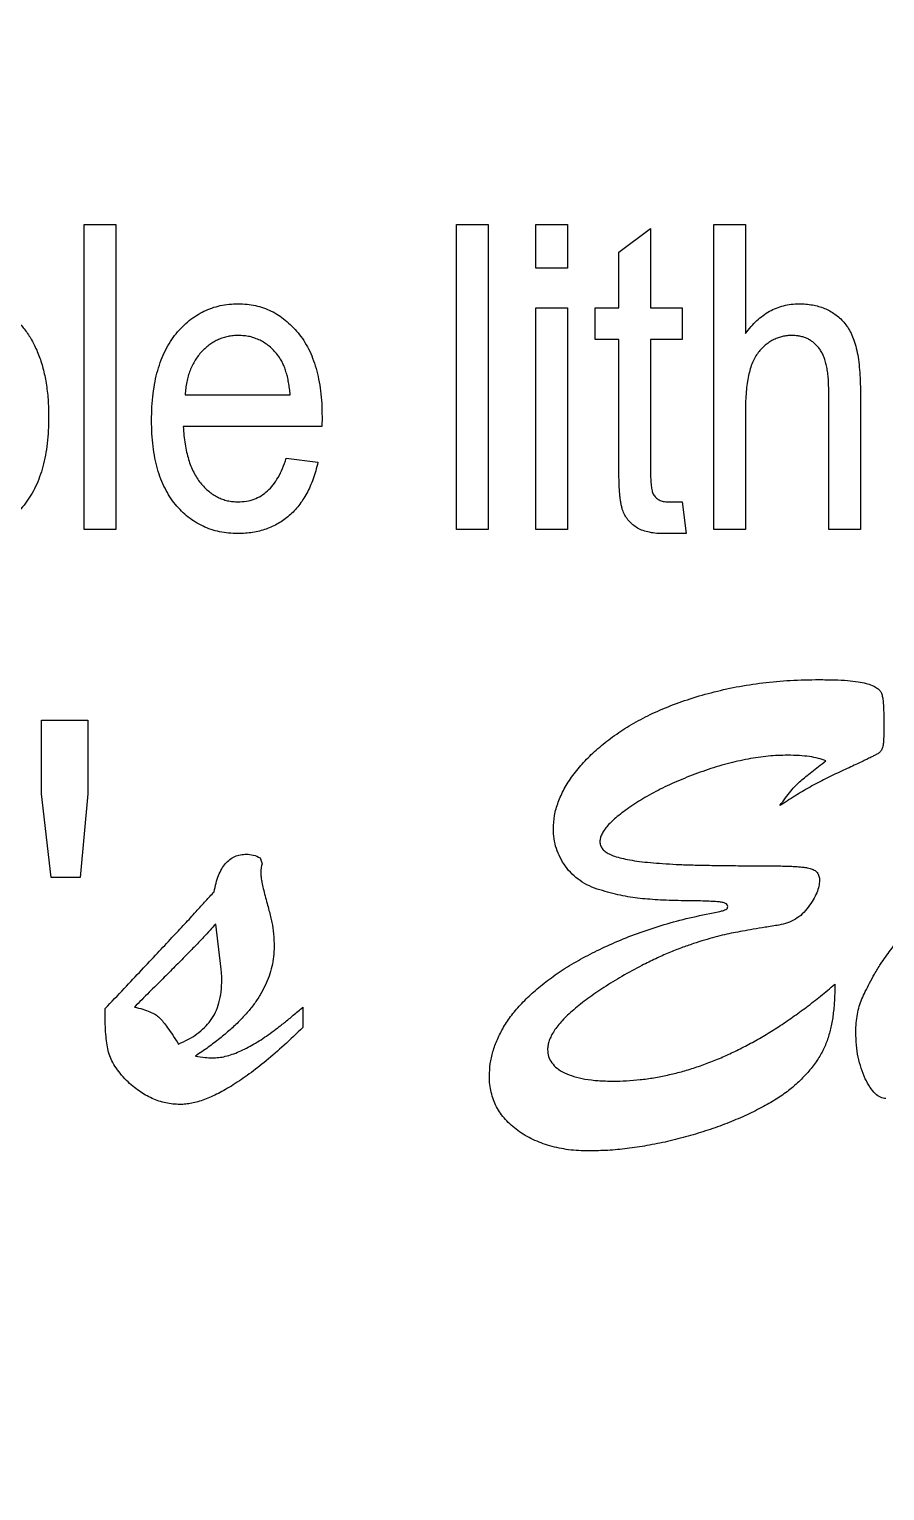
# Model space of a CAD drawing. Header units: millimetres. Extents: x -34 to 34, y -34 to 34.
# Drawn here: x -5.63 to -1.3, y -24.97 to -17.59 of the extents above; entities that cross this region are included whole.
import ezdxf

# ---------------------------------------------------------------- set-up
doc = ezdxf.new("R2010")
doc.units = ezdxf.units.MM

msp = doc.modelspace()

# ---------------------------------------------------------------- linework, layer by layer
at = {"color": 7, "linetype": 'Continuous', "lineweight": 25}
for p, q in [((-5.3479, -20.1143), (-5.3479, -18.5733)), ((-5.3479, -18.5733), (-5.1878, -18.5733)), ((-5.1878, -18.5733), (-5.1878, -20.1143)), ((-3.4667, -20.1143), (-3.4667, -18.5733)), ((-3.4667, -18.5733), (-3.3066, -18.5733)), ((-3.3066, -18.5733), (-3.3066, -20.1143)), ((-3.0664, -18.7935), (-3.0664, -18.5733)), ((-3.0664, -18.5733), (-2.9063, -18.5733)), ((-2.9063, -18.5733), (-2.9063, -18.7935)), ((-2.6461, -18.7134), (-2.486, -18.5934)), ((-2.486, -18.5934), (-2.486, -18.9936)), ((-2.1658, -20.1143), (-2.1658, -18.5733)), ((-2.1658, -18.5733), (-2.0057, -18.5733)), ((-2.0057, -18.5733), (-2.0057, -19.1243)), ((-2.6461, -18.9936), (-2.6461, -18.7134)), ((-2.9063, -18.7935), (-3.0664, -18.7935)), ((-3.0664, -20.1143), (-3.0664, -18.9936)), ((-3.0664, -18.9936), (-2.9063, -18.9936)), ((-2.9063, -18.9936), (-2.9063, -20.1143)), ((-2.7662, -19.1537), (-2.7662, -18.9936)), ((-2.7662, -18.9936), (-2.6461, -18.9936)), ((-2.486, -18.9936), (-2.3259, -18.9936)), ((-2.3259, -18.9936), (-2.3259, -19.1537)), ((-2.6461, -19.1537), (-2.7662, -19.1537)), ((-2.6461, -19.7938), (-2.6461, -19.1537)), ((-2.3259, -19.1537), (-2.486, -19.1537)), ((-2.486, -19.1537), (-2.486, -19.8173)), ((-1.5855, -20.1143), (-1.5855, -19.4054)), ((-1.4253, -19.4073), (-1.4253, -20.1143)), ((-4.8379, -19.4339), (-4.3072, -19.4339)), ((-4.1462, -19.5446), (-4.1471, -19.594)), ((-2.0057, -19.5024), (-2.0057, -20.1143)), ((-4.1471, -19.594), (-4.8476, -19.594)), ((-4.3272, -19.7541), (-4.1671, -19.7741)), ((-2.3957, -19.9742), (-2.3259, -19.9742)), ((-2.3259, -19.9742), (-2.3059, -20.1344)), ((-5.1878, -20.1143), (-5.3479, -20.1143)), ((-3.3066, -20.1143), (-3.4667, -20.1143)), ((-2.9063, -20.1143), (-3.0664, -20.1143)), ((-2.3059, -20.1344), (-2.4244, -20.1344)), ((-2.0057, -20.1143), (-2.1658, -20.1143)), ((-1.4253, -20.1143), (-1.5855, -20.1143)), ((-5.5645, -21.4497), (-5.5645, -21.078)), ((-5.5645, -21.078), (-5.3292, -21.078)), ((-5.3292, -21.078), (-5.3292, -21.4497)), ((-1.3075, -21.0574), (-1.3075, -21.1621)), ((-5.5153, -21.8719), (-5.5645, -21.4497)), ((-5.3292, -21.4497), (-5.3687, -21.8719)), ((-4.4582, -21.7732), (-4.4494, -21.8026)), ((-5.3687, -21.8719), (-5.5153, -21.8719)), ((-4.6562, -22.3346), (-4.6838, -22.1072)), ((-5.2424, -22.5712), (-5.2424, -22.5344)), ((-4.2427, -22.5275), (-4.2427, -22.63))]:
    msp.add_line(p, q, dxfattribs=at)
at = {"color": 7, "linetype": 'Continuous'}
msp.add_circle((0, 0), 34, dxfattribs=at)
at = {"color": 7, "linetype": 'Continuous', "lineweight": 25}
for points, knots in [([(-5.9045, -18.9736), (-5.8874, -18.9744), (-5.8537, -18.9759), (-5.8045, -18.9883), (-5.7579, -19.0087), (-5.7216, -19.0319), (-5.6939, -19.0541), (-5.6741, -19.0732), (-5.6558, -19.0948), (-5.6379, -19.1176), (-5.6216, -19.1432), (-5.606, -19.1704), (-5.5916, -19.1999), (-5.5785, -19.2313), (-5.5666, -19.2644), (-5.5563, -19.2995), (-5.5477, -19.3363), (-5.5404, -19.3747), (-5.5349, -19.4149), (-5.5307, -19.457), (-5.5287, -19.5007), (-5.5282, -19.5304), (-5.528, -19.5455)], [0, 0, 0, 0, 0.066984, 0.13236, 0.198038, 0.265996, 0.301247, 0.33717, 0.374049, 0.412314, 0.4514, 0.492861, 0.535732, 0.580163, 0.626291, 0.674122, 0.723802, 0.77466, 0.828016, 0.883166, 0.940589, 1, 1, 1, 1]), ([(-5.0077, -19.5634), (-5.0073, -19.5401), (-5.0067, -19.4949), (-5.0006, -19.4292), (-4.9911, -19.3677), (-4.9778, -19.3105), (-4.9602, -19.2577), (-4.9391, -19.209), (-4.9139, -19.1645), (-4.8849, -19.1245), (-4.8526, -19.0892), (-4.8184, -19.0584), (-4.7822, -19.032), (-4.7436, -19.0108), (-4.7031, -18.9939), (-4.6605, -18.9821), (-4.6158, -18.9752), (-4.5853, -18.9741), (-4.5699, -18.9736)], [0, 0, 0, 0, 0.0845141, 0.1643975, 0.239575, 0.310424, 0.3775135, 0.4416377, 0.5030546, 0.5629955, 0.6209211, 0.676452, 0.7301819, 0.7834275, 0.8359129, 0.8894099, 0.9438484, 1, 1, 1, 1]), ([(-4.5699, -18.9736), (-4.555, -18.974), (-4.5258, -18.9747), (-4.483, -18.9818), (-4.4421, -18.9935), (-4.403, -19.0095), (-4.3659, -19.0302), (-4.3311, -19.056), (-4.2977, -19.0858), (-4.2665, -19.1202), (-4.238, -19.1589), (-4.2132, -19.202), (-4.1927, -19.2493), (-4.1753, -19.3004), (-4.1625, -19.3558), (-4.1527, -19.4151), (-4.1472, -19.4785), (-4.1465, -19.5222), (-4.1462, -19.5446)], [0, 0, 0, 0, 0.05571, 0.109694, 0.162658, 0.215196, 0.268175, 0.32202, 0.377796, 0.436048, 0.496318, 0.558287, 0.622502, 0.689912, 0.760814, 0.835862, 0.91572, 1, 1, 1, 1]), ([(-2.0057, -19.1243), (-1.9967, -19.1124), (-1.9791, -19.0891), (-1.9496, -19.0582), (-1.918, -19.0324), (-1.885, -19.0108), (-1.8501, -18.9942), (-1.8135, -18.9821), (-1.7749, -18.9752), (-1.7486, -18.9741), (-1.7352, -18.9736)], [0, 0, 0, 0, 0.139469, 0.271137, 0.396529, 0.517824, 0.63709, 0.755446, 0.875647, 1, 1, 1, 1]), ([(-1.7352, -18.9736), (-1.7235, -18.9739), (-1.7008, -18.9745), (-1.6676, -18.979), (-1.6363, -18.9861), (-1.6067, -18.996), (-1.5792, -19.0094), (-1.5536, -19.0256), (-1.5298, -19.0447), (-1.5077, -19.0666), (-1.488, -19.0927), (-1.4711, -19.1235), (-1.4568, -19.1591), (-1.4451, -19.1995), (-1.4361, -19.2447), (-1.4302, -19.2947), (-1.4259, -19.3494), (-1.4255, -19.3875), (-1.4253, -19.4073)], [0, 0, 0, 0, 0.057444, 0.11172, 0.164296, 0.215175, 0.264674, 0.314426, 0.363638, 0.414362, 0.467035, 0.523919, 0.586431, 0.655337, 0.730601, 0.812712, 0.902626, 1, 1, 1, 1]), ([(-4.5692, -19.1337), (-4.5781, -19.134), (-4.5956, -19.1344), (-4.6214, -19.1381), (-4.646, -19.145), (-4.6699, -19.1535), (-4.6924, -19.1654), (-4.7143, -19.1791), (-4.7348, -19.1959), (-4.7545, -19.2148), (-4.7726, -19.2359), (-4.7883, -19.2591), (-4.802, -19.2837), (-4.8138, -19.3103), (-4.823, -19.3387), (-4.8301, -19.369), (-4.8357, -19.4008), (-4.8371, -19.4227), (-4.8379, -19.4339)], [0, 0, 0, 0, 0.059496, 0.117439, 0.173917, 0.230546, 0.287144, 0.344361, 0.403544, 0.464857, 0.527346, 0.58921, 0.652435, 0.71661, 0.783604, 0.852624, 0.924924, 1, 1, 1, 1]), ([(-4.3716, -19.2313), (-4.3782, -19.2235), (-4.391, -19.2084), (-4.4122, -19.1881), (-4.4353, -19.1716), (-4.4594, -19.1576), (-4.4851, -19.147), (-4.5118, -19.1389), (-4.5401, -19.1347), (-4.5594, -19.134), (-4.5692, -19.1337)], [0, 0, 0, 0, 0.132804, 0.260544, 0.383948, 0.505265, 0.625434, 0.746635, 0.871231, 1, 1, 1, 1]), ([(-1.7718, -19.1337), (-1.7798, -19.134), (-1.7955, -19.1345), (-1.8187, -19.1381), (-1.8408, -19.145), (-1.8623, -19.1536), (-1.8825, -19.1654), (-1.9022, -19.1792), (-1.9205, -19.196), (-1.9383, -19.215), (-1.9546, -19.2375), (-1.968, -19.2641), (-1.9801, -19.2942), (-1.9892, -19.3283), (-1.9967, -19.3662), (-2.0017, -19.4082), (-2.0054, -19.454), (-2.0056, -19.4858), (-2.0057, -19.5024)], [0, 0, 0, 0, 0.04841, 0.096097, 0.142584, 0.189362, 0.236938, 0.285298, 0.335747, 0.38842, 0.444027, 0.504346, 0.570021, 0.641321, 0.719788, 0.805709, 0.898842, 1, 1, 1, 1]), ([(-1.5855, -19.4054), (-1.5855, -19.3938), (-1.5856, -19.3712), (-1.5884, -19.3387), (-1.5917, -19.3086), (-1.5976, -19.2812), (-1.6042, -19.2563), (-1.6125, -19.2338), (-1.6231, -19.2143), (-1.6346, -19.1969), (-1.6476, -19.1819), (-1.6621, -19.1692), (-1.6775, -19.1582), (-1.6939, -19.1488), (-1.7117, -19.142), (-1.7308, -19.1375), (-1.7509, -19.1341), (-1.7647, -19.1338), (-1.7718, -19.1337)], [0, 0, 0, 0, 0.09359, 0.180738, 0.261569, 0.335796, 0.405117, 0.468581, 0.527262, 0.582644, 0.634754, 0.686237, 0.736547, 0.786292, 0.837339, 0.889011, 0.943131, 1, 1, 1, 1]), ([(-4.3072, -19.4339), (-4.3082, -19.4229), (-4.3102, -19.4017), (-4.315, -19.3709), (-4.3207, -19.3422), (-4.3284, -19.3158), (-4.3369, -19.2914), (-4.3471, -19.2693), (-4.3581, -19.2491), (-4.3672, -19.2371), (-4.3716, -19.2313)], [0, 0, 0, 0, 0.153117, 0.296903, 0.433148, 0.55985, 0.680043, 0.79167, 0.898167, 1, 1, 1, 1]), ([(-5.528, -19.5455), (-5.5284, -19.5684), (-5.5291, -19.6129), (-5.5342, -19.6776), (-5.5437, -19.7382), (-5.5564, -19.7948), (-5.5725, -19.8476), (-5.593, -19.896), (-5.6166, -19.9409), (-5.6443, -19.9809), (-5.6737, -20.017), (-5.7053, -20.0479), (-5.7373, -20.075), (-5.7713, -20.0964), (-5.8063, -20.1135), (-5.8427, -20.1254), (-5.8802, -20.1329), (-5.9057, -20.1339), (-5.9186, -20.1344)], [0, 0, 0, 0, 0.087353, 0.170167, 0.248045, 0.322042, 0.391782, 0.458798, 0.523016, 0.58528, 0.644755, 0.700862, 0.754109, 0.804659, 0.854236, 0.902527, 0.950853, 1, 1, 1, 1]), ([(-4.5714, -20.1344), (-4.5873, -20.134), (-4.6185, -20.1332), (-4.6641, -20.1261), (-4.7074, -20.1148), (-4.7482, -20.0981), (-4.7867, -20.0775), (-4.8232, -20.0522), (-4.8568, -20.022), (-4.8882, -19.9876), (-4.9164, -19.9487), (-4.9408, -19.9055), (-4.9619, -19.8585), (-4.9786, -19.8072), (-4.9917, -19.7519), (-5.001, -19.6927), (-5.0067, -19.6293), (-5.0073, -19.5858), (-5.0077, -19.5634)], [0, 0, 0, 0, 0.058734, 0.115345, 0.170494, 0.224181, 0.278063, 0.332137, 0.387914, 0.445297, 0.504439, 0.565292, 0.628705, 0.694986, 0.764829, 0.838697, 0.916978, 1, 1, 1, 1]), ([(-4.8476, -19.594), (-4.8466, -19.6092), (-4.8447, -19.6389), (-4.8389, -19.6817), (-4.8318, -19.7218), (-4.8215, -19.7589), (-4.8098, -19.7931), (-4.7957, -19.8246), (-4.7796, -19.8532), (-4.7609, -19.8785), (-4.741, -19.9011), (-4.7197, -19.9206), (-4.6973, -19.937), (-4.674, -19.9505), (-4.6498, -19.9614), (-4.6243, -19.9688), (-4.5978, -19.9733), (-4.5797, -19.9739), (-4.5705, -19.9742)], [0, 0, 0, 0, 0.087615, 0.170302, 0.248233, 0.321396, 0.390473, 0.456094, 0.518813, 0.578779, 0.636426, 0.691492, 0.744156, 0.795371, 0.845741, 0.896295, 0.947255, 1, 1, 1, 1]), ([(-4.1671, -19.7741), (-4.1706, -19.7886), (-4.1773, -19.8169), (-4.1906, -19.8574), (-4.2055, -19.8955), (-4.2227, -19.9306), (-4.2419, -19.9629), (-4.2628, -19.9928), (-4.286, -20.0199), (-4.3114, -20.0439), (-4.3384, -20.0653), (-4.367, -20.0839), (-4.3973, -20.0995), (-4.4292, -20.112), (-4.4624, -20.1221), (-4.4974, -20.1294), (-4.5339, -20.1333), (-4.5588, -20.134), (-4.5714, -20.1344)], [0, 0, 0, 0, 0.075174, 0.14731, 0.216045, 0.281929, 0.345137, 0.40652, 0.466426, 0.525438, 0.583328, 0.640593, 0.698215, 0.755575, 0.814041, 0.873896, 0.936055, 1, 1, 1, 1]), ([(-4.5705, -19.9742), (-4.5565, -19.9736), (-4.529, -19.9724), (-4.4896, -19.9618), (-4.4536, -19.9442), (-4.4209, -19.9197), (-4.3919, -19.8881), (-4.3666, -19.8496), (-4.3442, -19.8046), (-4.3331, -19.7715), (-4.3272, -19.7541)], [0, 0, 0, 0, 0.118665, 0.231916, 0.342835, 0.456337, 0.575618, 0.704131, 0.845043, 1, 1, 1, 1]), ([(-2.4244, -20.1344), (-2.4376, -20.1341), (-2.4628, -20.1336), (-2.4984, -20.127), (-2.5304, -20.1178), (-2.558, -20.1034), (-2.5813, -20.0857), (-2.6012, -20.0652), (-2.6165, -20.0413), (-2.6266, -20.019), (-2.6322, -19.9983), (-2.6358, -19.9791), (-2.6394, -19.9566), (-2.6415, -19.9306), (-2.644, -19.9013), (-2.6449, -19.8686), (-2.646, -19.8324), (-2.6461, -19.8071), (-2.6461, -19.7938)], [0, 0, 0, 0, 0.082978, 0.158466, 0.227964, 0.292396, 0.353441, 0.412531, 0.471462, 0.531841, 0.565997, 0.606892, 0.654804, 0.709656, 0.771661, 0.840124, 0.916455, 1, 1, 1, 1]), ([(-2.486, -19.8173), (-2.4859, -19.8313), (-2.4856, -19.8565), (-2.4832, -19.8902), (-2.4797, -19.9162), (-2.4742, -19.93), (-2.472, -19.9358)], [0, 0, 0, 0, 0.3490506, 0.631075, 0.845143, 1, 1, 1, 1]), ([(-2.472, -19.9358), (-2.4682, -19.9417), (-2.4606, -19.9536), (-2.4424, -19.9657), (-2.4204, -19.973), (-2.4043, -19.9738), (-2.3957, -19.9742)], [0, 0, 0, 0, 0.23382, 0.463567, 0.713334, 1, 1, 1, 1]), ([(-2.977, -21.6257), (-2.9759, -21.6032), (-2.9737, -21.5574), (-2.9531, -21.4897), (-2.9226, -21.4216), (-2.879, -21.3546), (-2.8245, -21.2891), (-2.7605, -21.2262), (-2.6868, -21.1666), (-2.6035, -21.1109), (-2.511, -21.0586), (-2.4088, -21.0128), (-2.2979, -20.9716), (-2.1784, -20.9367), (-2.0514, -20.9075), (-1.9176, -20.8872), (-1.778, -20.8745), (-1.683, -20.873), (-1.6346, -20.8722)], [0, 0, 0, 0, 0.0402911, 0.0819759, 0.1260184, 0.1739806, 0.2249431, 0.2785904, 0.3348715, 0.3948714, 0.4582547, 0.5252965, 0.5956575, 0.670458, 0.748544, 0.8294846, 0.913103, 1, 1, 1, 1]), ([(-1.6346, -20.8722), (-1.6082, -20.8726), (-1.56, -20.8732), (-1.4938, -20.8757), (-1.4407, -20.882), (-1.3993, -20.8901), (-1.3678, -20.9001), (-1.3444, -20.9121), (-1.3271, -20.9251), (-1.3173, -20.9421), (-1.3127, -20.9623), (-1.3098, -20.9881), (-1.3074, -21.0204), (-1.3074, -21.0444), (-1.3075, -21.0574)], [0, 0, 0, 0, 0.174903, 0.320468, 0.439264, 0.529592, 0.600326, 0.657624, 0.703838, 0.741676, 0.784836, 0.841206, 0.913573, 1, 1, 1, 1]), ([(-1.3075, -21.1621), (-1.3076, -21.172), (-1.3077, -21.1898), (-1.3129, -21.2135), (-1.3201, -21.2323), (-1.3311, -21.2431), (-1.3429, -21.2498), (-1.3556, -21.2566), (-1.3727, -21.2653), (-1.3939, -21.2759), (-1.4194, -21.2883), (-1.4496, -21.3018), (-1.4834, -21.3183), (-1.535, -21.341), (-1.6012, -21.3729), (-1.68, -21.4146), (-1.7567, -21.4603), (-1.8067, -21.4927), (-1.8317, -21.509)], [0, 0, 0, 0, 0.045005, 0.081653, 0.110895, 0.13573, 0.150548, 0.172861, 0.202077, 0.238203, 0.281873, 0.33216, 0.389661, 0.454422, 0.590776, 0.726842, 0.863212, 1, 1, 1, 1]), ([(-1.7926, -21.2545), (-1.8254, -21.2553), (-1.8925, -21.257), (-1.9947, -21.2731), (-2.1008, -21.2966), (-2.2082, -21.3302), (-2.3134, -21.3694), (-2.4126, -21.4126), (-2.5027, -21.461), (-2.5722, -21.5031), (-2.6213, -21.5387), (-2.6532, -21.5634), (-2.6803, -21.587), (-2.7023, -21.6097), (-2.7195, -21.6313), (-2.7322, -21.652), (-2.7403, -21.672), (-2.7413, -21.6852), (-2.7418, -21.6914)], [0, 0, 0, 0, 0.090409, 0.184647, 0.284571, 0.389628, 0.494588, 0.593784, 0.687421, 0.776307, 0.817418, 0.854394, 0.887583, 0.916236, 0.941479, 0.963626, 0.982988, 1, 1, 1, 1]), ([(-1.5992, -21.2825), (-1.6118, -21.278), (-1.6389, -21.2684), (-1.6842, -21.2605), (-1.7361, -21.2554), (-1.773, -21.2548), (-1.7926, -21.2545)], [0, 0, 0, 0, 0.2040675, 0.4374627, 0.7005839, 1, 1, 1, 1]), ([(-1.8317, -21.509), (-1.8225, -21.4957), (-1.8051, -21.4704), (-1.7779, -21.4367), (-1.7528, -21.4076), (-1.7271, -21.3838), (-1.7001, -21.3614), (-1.6701, -21.3375), (-1.6361, -21.3108), (-1.6119, -21.2923), (-1.5992, -21.2825)], [0, 0, 0, 0, 0.1482939, 0.2814039, 0.397971, 0.5004502, 0.6032763, 0.7203514, 0.8525892, 1, 1, 1, 1]), ([(-2.7418, -21.9349), (-2.7598, -21.9287), (-2.7948, -21.9167), (-2.8423, -21.8897), (-2.883, -21.8559), (-2.917, -21.8165), (-2.9433, -21.7723), (-2.9632, -21.7258), (-2.975, -21.6765), (-2.9763, -21.6427), (-2.977, -21.6257)], [0, 0, 0, 0, 0.136544, 0.265684, 0.389973, 0.51484, 0.638282, 0.757655, 0.877518, 1, 1, 1, 1]), ([(-2.7418, -21.6914), (-2.7413, -21.6975), (-2.7404, -21.7099), (-2.73, -21.7269), (-2.7148, -21.742), (-2.6932, -21.7547), (-2.6656, -21.7663), (-2.6307, -21.7754), (-2.589, -21.7841), (-2.5402, -21.7913), (-2.4847, -21.797), (-2.4227, -21.802), (-2.3542, -21.8062), (-2.2789, -21.8088), (-2.1955, -21.8105), (-2.1035, -21.8119), (-2.0023, -21.8128), (-1.9318, -21.813), (-1.8951, -21.8131)], [0, 0, 0, 0, 0.0204278, 0.0417479, 0.0651763, 0.0926143, 0.1257875, 0.1661082, 0.2142347, 0.2697323, 0.3327344, 0.4028553, 0.480133, 0.564575, 0.6577838, 0.7618528, 0.8757512, 1, 1, 1, 1]), ([(-4.692, -21.9445), (-4.6889, -21.9296), (-4.6831, -21.9014), (-4.6704, -21.8623), (-4.6542, -21.8293), (-4.6357, -21.8016), (-4.613, -21.7802), (-4.5871, -21.7654), (-4.5586, -21.7555), (-4.5384, -21.7547), (-4.528, -21.7543)], [0, 0, 0, 0, 0.1658, 0.313396, 0.445348, 0.565113, 0.674789, 0.780859, 0.887868, 1, 1, 1, 1]), ([(-4.528, -21.7543), (-4.5165, -21.7552), (-4.4921, -21.7571), (-4.4699, -21.7676), (-4.4582, -21.7732)], [0, 0, 0, 0, 0.470802, 1, 1, 1, 1]), ([(-4.4494, -21.8026), (-4.4512, -21.81), (-4.4554, -21.8274), (-4.4554, -21.8452), (-4.4554, -21.8554)], [0, 0, 0, 0, 0.43083, 1, 1, 1, 1]), ([(-4.4554, -21.8554), (-4.4551, -21.8614), (-4.4543, -21.8754), (-4.4494, -21.8996), (-4.4434, -21.9302), (-4.4336, -21.9652), (-4.424, -22.0019), (-4.4148, -22.037), (-4.4068, -22.0689), (-4.398, -22.1083), (-4.3893, -22.1587), (-4.3887, -22.1999), (-4.3883, -22.2215)], [0, 0, 0, 0, 0.048126, 0.113055, 0.19727, 0.299033, 0.404679, 0.50256, 0.589993, 0.669397, 0.826363, 1, 1, 1, 1]), ([(-1.8951, -21.8131), (-1.8817, -21.813), (-1.8563, -21.8128), (-1.82, -21.8141), (-1.7875, -21.8148), (-1.7588, -21.8162), (-1.7338, -21.8178), (-1.7124, -21.8204), (-1.6946, -21.8222), (-1.6767, -21.8264), (-1.659, -21.8333), (-1.6421, -21.8461), (-1.6332, -21.865), (-1.632, -21.8786), (-1.6314, -21.8857)], [0, 0, 0, 0, 0.133417, 0.254605, 0.363529, 0.458719, 0.543286, 0.614244, 0.674541, 0.721783, 0.798106, 0.863493, 0.928645, 1, 1, 1, 1]), ([(-1.6314, -21.8857), (-1.6322, -21.896), (-1.6339, -21.9178), (-1.6455, -21.9511), (-1.6637, -21.9864), (-1.6879, -22.0225), (-1.7169, -22.0571), (-1.7534, -22.0832), (-1.7933, -22.1038), (-1.8227, -22.1097), (-1.8376, -22.1127)], [0, 0, 0, 0, 0.094222, 0.198436, 0.318962, 0.454899, 0.594403, 0.728179, 0.861823, 1, 1, 1, 1]), ([(-5.2424, -22.5344), (-5.2104, -22.5006), (-5.149, -22.4356), (-5.0607, -22.3423), (-4.9801, -22.2568), (-4.9075, -22.1789), (-4.8422, -22.1095), (-4.7854, -22.0473), (-4.7359, -21.9934), (-4.7058, -21.9599), (-4.692, -21.9445)], [0, 0, 0, 0, 0.1732059, 0.3323134, 0.4777367, 0.6102818, 0.7279239, 0.8323036, 0.9233911, 1, 1, 1, 1]), ([(-2.0954, -22.0189), (-2.096, -22.0158), (-2.0974, -22.0088), (-2.1083, -22.0015), (-2.1237, -21.9976), (-2.1452, -21.9943), (-2.1744, -21.9932), (-2.2128, -21.9909), (-2.2612, -21.9905), (-2.3173, -21.9896), (-2.3762, -21.9883), (-2.4337, -21.9863), (-2.4874, -21.9822), (-2.5553, -21.9774), (-2.6404, -21.9632), (-2.7072, -21.9446), (-2.7418, -21.9349)], [0, 0, 0, 0, 0.013837, 0.031623, 0.054905, 0.08653, 0.129675, 0.18738, 0.261003, 0.349208, 0.441592, 0.528466, 0.609905, 0.685856, 0.837125, 1, 1, 1, 1]), ([(-3.3004, -22.8758), (-3.2995, -22.855), (-3.2976, -22.8131), (-3.2837, -22.7506), (-3.2608, -22.6884), (-3.2287, -22.6267), (-3.1878, -22.5652), (-3.1359, -22.5061), (-3.0755, -22.4475), (-3.0054, -22.3908), (-2.9262, -22.3356), (-2.8381, -22.283), (-2.741, -22.2335), (-2.6359, -22.1861), (-2.5223, -22.1426), (-2.4005, -22.104), (-2.2709, -22.0705), (-2.1812, -22.0525), (-2.1353, -22.0433)], [0, 0, 0, 0, 0.0405794, 0.0819711, 0.1247412, 0.1699225, 0.2178946, 0.2689095, 0.3236036, 0.3824068, 0.445275, 0.5123645, 0.5831526, 0.6584233, 0.7380333, 0.8210811, 0.9084018, 1, 1, 1, 1]), ([(-2.1353, -22.0433), (-2.1294, -22.042), (-2.1191, -22.0396), (-2.1065, -22.0341), (-2.0969, -22.028), (-2.0958, -22.0217), (-2.0954, -22.0189)], [0, 0, 0, 0, 0.361877, 0.633988, 0.836807, 1, 1, 1, 1]), ([(-1.3235, -22.3093), (-1.3067, -22.2857), (-1.2752, -22.2417), (-1.229, -22.182), (-1.1878, -22.1331), (-1.151, -22.094), (-1.1158, -22.0642), (-1.0803, -22.043), (-1.0432, -22.0302), (-1.0181, -22.0285), (-1.0056, -22.0277)], [0, 0, 0, 0, 0.197563, 0.369624, 0.51496, 0.633967, 0.735672, 0.828886, 0.91482, 1, 1, 1, 1]), ([(-4.6838, -22.1072), (-4.6929, -22.1173), (-4.7133, -22.1399), (-4.7479, -22.1764), (-4.7886, -22.2199), (-4.8371, -22.2687), (-4.8917, -22.3245), (-4.9532, -22.3864), (-5.0218, -22.4544), (-5.0698, -22.5018), (-5.0949, -22.5266)], [0, 0, 0, 0, 0.069757, 0.155516, 0.256753, 0.373994, 0.506719, 0.655477, 0.819719, 1, 1, 1, 1]), ([(-1.8376, -22.1127), (-1.8605, -22.1163), (-1.9037, -22.1233), (-1.9648, -22.1331), (-2.0185, -22.1432), (-2.0669, -22.1512), (-2.1133, -22.1615), (-2.1619, -22.1734), (-2.2144, -22.1887), (-2.271, -22.2066), (-2.3312, -22.2276), (-2.3947, -22.2529), (-2.4613, -22.2829), (-2.5063, -22.3052), (-2.5295, -22.3166)], [0, 0, 0, 0, 0.095602, 0.180996, 0.256295, 0.321282, 0.384151, 0.452673, 0.52846, 0.610198, 0.698148, 0.792252, 0.89291, 1, 1, 1, 1]), ([(-4.3883, -22.2215), (-4.3888, -22.2384), (-4.3898, -22.2721), (-4.399, -22.322), (-4.4133, -22.371), (-4.4331, -22.419), (-4.4588, -22.4654), (-4.4887, -22.5113), (-4.5244, -22.5557), (-4.5651, -22.5996), (-4.6115, -22.6431), (-4.6642, -22.6865), (-4.7223, -22.7314), (-4.7644, -22.7596), (-4.7862, -22.7742)], [0, 0, 0, 0, 0.071249, 0.142172, 0.213601, 0.286386, 0.360767, 0.437363, 0.517462, 0.601215, 0.689979, 0.785955, 0.889311, 1, 1, 1, 1]), ([(-4.653, -22.3879), (-4.6529, -22.383), (-4.6527, -22.3736), (-4.6539, -22.3601), (-4.6547, -22.3473), (-4.6557, -22.3388), (-4.6562, -22.3346)], [0, 0, 0, 0, 0.275143, 0.525084, 0.757872, 1, 1, 1, 1]), ([(-2.5295, -22.3166), (-2.5634, -22.3346), (-2.6288, -22.3693), (-2.7197, -22.4257), (-2.8013, -22.4815), (-2.8622, -22.529), (-2.9042, -22.5675), (-2.9315, -22.5942), (-2.9542, -22.6208), (-2.9733, -22.6462), (-2.9875, -22.6713), (-2.9986, -22.6951), (-3.0048, -22.7186), (-3.0059, -22.7341), (-3.0064, -22.7416)], [0, 0, 0, 0, 0.174673, 0.336779, 0.486619, 0.624541, 0.687698, 0.745857, 0.798249, 0.846626, 0.890026, 0.929659, 0.965669, 1, 1, 1, 1]), ([(-1.4481, -22.6539), (-1.4478, -22.6382), (-1.4472, -22.6077), (-1.441, -22.564), (-1.4321, -22.5232), (-1.4181, -22.4848), (-1.3996, -22.4464), (-1.3785, -22.4042), (-1.3527, -22.3581), (-1.3336, -22.3261), (-1.3235, -22.3093)], [0, 0, 0, 0, 0.126045, 0.245666, 0.355895, 0.46213, 0.573726, 0.699632, 0.842232, 1, 1, 1, 1]), ([(-4.8717, -22.7136), (-4.8549, -22.706), (-4.8225, -22.6913), (-4.7784, -22.6635), (-4.7403, -22.6317), (-4.7082, -22.5953), (-4.6826, -22.5531), (-4.6655, -22.5038), (-4.6549, -22.448), (-4.6536, -22.4086), (-4.653, -22.3879)], [0, 0, 0, 0, 0.130728, 0.25327, 0.370148, 0.483004, 0.597471, 0.719254, 0.852509, 1, 1, 1, 1]), ([(-2.6761, -22.901), (-2.6531, -22.9007), (-2.607, -22.9001), (-2.538, -22.8935), (-2.4685, -22.8849), (-2.3992, -22.8705), (-2.3295, -22.8538), (-2.2598, -22.8325), (-2.1899, -22.8077), (-2.1198, -22.7791), (-2.0496, -22.7464), (-1.9793, -22.7101), (-1.9088, -22.67), (-1.8382, -22.6259), (-1.7674, -22.5781), (-1.6965, -22.5264), (-1.6253, -22.471), (-1.5787, -22.4317), (-1.5551, -22.4117)], [0, 0, 0, 0, 0.055177, 0.11054, 0.16655, 0.22316, 0.280327, 0.338723, 0.398038, 0.458401, 0.520424, 0.583741, 0.648461, 0.71519, 0.783522, 0.853542, 0.925848, 1, 1, 1, 1]), ([(-1.5551, -22.4117), (-1.555, -22.4366), (-1.5548, -22.4848), (-1.5611, -22.5548), (-1.5712, -22.6204), (-1.5874, -22.6821), (-1.6104, -22.7412), (-1.6435, -22.7978), (-1.6854, -22.8533), (-1.7191, -22.8872), (-1.7366, -22.9047)], [0, 0, 0, 0, 0.136942, 0.26589, 0.387481, 0.502911, 0.617492, 0.736382, 0.86368, 1, 1, 1, 1]), ([(-5.134, -22.8978), (-5.1453, -22.8858), (-5.1669, -22.8629), (-5.193, -22.8265), (-5.2131, -22.7913), (-5.2259, -22.7552), (-5.2336, -22.7166), (-5.2382, -22.6734), (-5.2423, -22.6244), (-5.2424, -22.5896), (-5.2424, -22.5712)], [0, 0, 0, 0, 0.138819, 0.264466, 0.376463, 0.479275, 0.586024, 0.706811, 0.845204, 1, 1, 1, 1]), ([(-5.0949, -22.5266), (-5.0806, -22.53), (-5.0539, -22.5363), (-5.0182, -22.5491), (-4.9891, -22.5629), (-4.9666, -22.5811), (-4.9469, -22.6043), (-4.9248, -22.6336), (-4.8993, -22.6708), (-4.8814, -22.6985), (-4.8717, -22.7136)], [0, 0, 0, 0, 0.145236, 0.270552, 0.37402, 0.461162, 0.554339, 0.674104, 0.823009, 1, 1, 1, 1]), ([(-4.6998, -22.7834), (-4.6892, -22.7831), (-4.6674, -22.7824), (-4.6342, -22.776), (-4.5998, -22.7658), (-4.5514, -22.7467), (-4.4897, -22.7146), (-4.4285, -22.675), (-4.3778, -22.6367), (-4.335, -22.6046), (-4.2899, -22.5673), (-4.2589, -22.5412), (-4.2427, -22.5275)], [0, 0, 0, 0, 0.059536, 0.122559, 0.189885, 0.261069, 0.414778, 0.579881, 0.671017, 0.771804, 0.880776, 1, 1, 1, 1]), ([(-4.2427, -22.63), (-4.2743, -22.6601), (-4.3349, -22.7177), (-4.4252, -22.7965), (-4.5108, -22.8635), (-4.5797, -22.9112), (-4.6327, -22.9425), (-4.6695, -22.9631), (-4.7052, -22.98), (-4.7396, -22.994), (-4.7725, -23.0051), (-4.8043, -23.013), (-4.8347, -23.0179), (-4.8546, -23.0184), (-4.8643, -23.0186)], [0, 0, 0, 0, 0.1752538, 0.3356026, 0.4805702, 0.6115079, 0.6715961, 0.7277178, 0.7807839, 0.8298663, 0.8765174, 0.9201989, 0.9612311, 1, 1, 1, 1]), ([(-1.2964, -22.9892), (-1.3057, -22.9878), (-1.3259, -22.9846), (-1.3532, -22.9631), (-1.3783, -22.9305), (-1.4022, -22.8874), (-1.4222, -22.8357), (-1.4375, -22.7788), (-1.4461, -22.7175), (-1.4474, -22.6755), (-1.4481, -22.6539)], [0, 0, 0, 0, 0.070948, 0.154053, 0.256382, 0.385255, 0.528654, 0.678788, 0.834823, 1, 1, 1, 1]), ([(-3.0064, -22.7416), (-3.0054, -22.7536), (-3.0033, -22.7774), (-2.9855, -22.8102), (-2.9579, -22.8383), (-2.9194, -22.861), (-2.8717, -22.879), (-2.8145, -22.8921), (-2.7483, -22.8995), (-2.7011, -22.9005), (-2.6761, -22.901)], [0, 0, 0, 0, 0.0887554, 0.1758585, 0.270902, 0.3793149, 0.5051591, 0.6490871, 0.8142304, 1, 1, 1, 1]), ([(-4.7862, -22.7742), (-4.7699, -22.7769), (-4.7412, -22.7816), (-4.7123, -22.7829), (-4.6998, -22.7834)], [0, 0, 0, 0, 0.571068, 1, 1, 1, 1]), ([(-2.7969, -23.2539), (-2.8145, -23.2534), (-2.8491, -23.2526), (-2.8998, -23.2483), (-2.9482, -23.2396), (-2.9946, -23.2291), (-3.0386, -23.214), (-3.0802, -23.1963), (-3.1198, -23.1754), (-3.1567, -23.1514), (-3.1901, -23.1243), (-3.2199, -23.0954), (-3.2448, -23.064), (-3.2654, -23.0306), (-3.2811, -22.9949), (-3.2919, -22.957), (-3.2992, -22.9171), (-3.3, -22.8897), (-3.3004, -22.8758)], [0, 0, 0, 0, 0.075159, 0.147302, 0.216885, 0.284691, 0.350166, 0.414832, 0.477651, 0.540876, 0.602183, 0.66084, 0.717556, 0.772669, 0.827647, 0.883453, 0.940473, 1, 1, 1, 1]), ([(-4.8643, -23.0186), (-4.8764, -23.0183), (-4.9005, -23.0176), (-4.9361, -23.012), (-4.9709, -23.0021), (-5.005, -22.9887), (-5.0386, -22.9717), (-5.0713, -22.9507), (-5.1038, -22.9265), (-5.1238, -22.9075), (-5.134, -22.8978)], [0, 0, 0, 0, 0.119829, 0.237883, 0.355868, 0.47627, 0.60025, 0.72759, 0.860598, 1, 1, 1, 1]), ([(-1.7366, -22.9047), (-1.7536, -22.9198), (-1.7896, -22.9516), (-1.853, -22.9944), (-1.9266, -23.0365), (-2.0099, -23.0772), (-2.1005, -23.1155), (-2.1965, -23.1495), (-2.2963, -23.1807), (-2.3991, -23.2063), (-2.5021, -23.2273), (-2.6031, -23.2428), (-2.701, -23.2517), (-2.7653, -23.2531), (-2.7969, -23.2539)], [0, 0, 0, 0, 0.059948, 0.126789, 0.201409, 0.28386, 0.371191, 0.460967, 0.552787, 0.647022, 0.740664, 0.830206, 0.916665, 1, 1, 1, 1])]:
    msp.add_open_spline(points, degree=3, knots=knots, dxfattribs=at)

doc.saveas('drawing.dxf')
